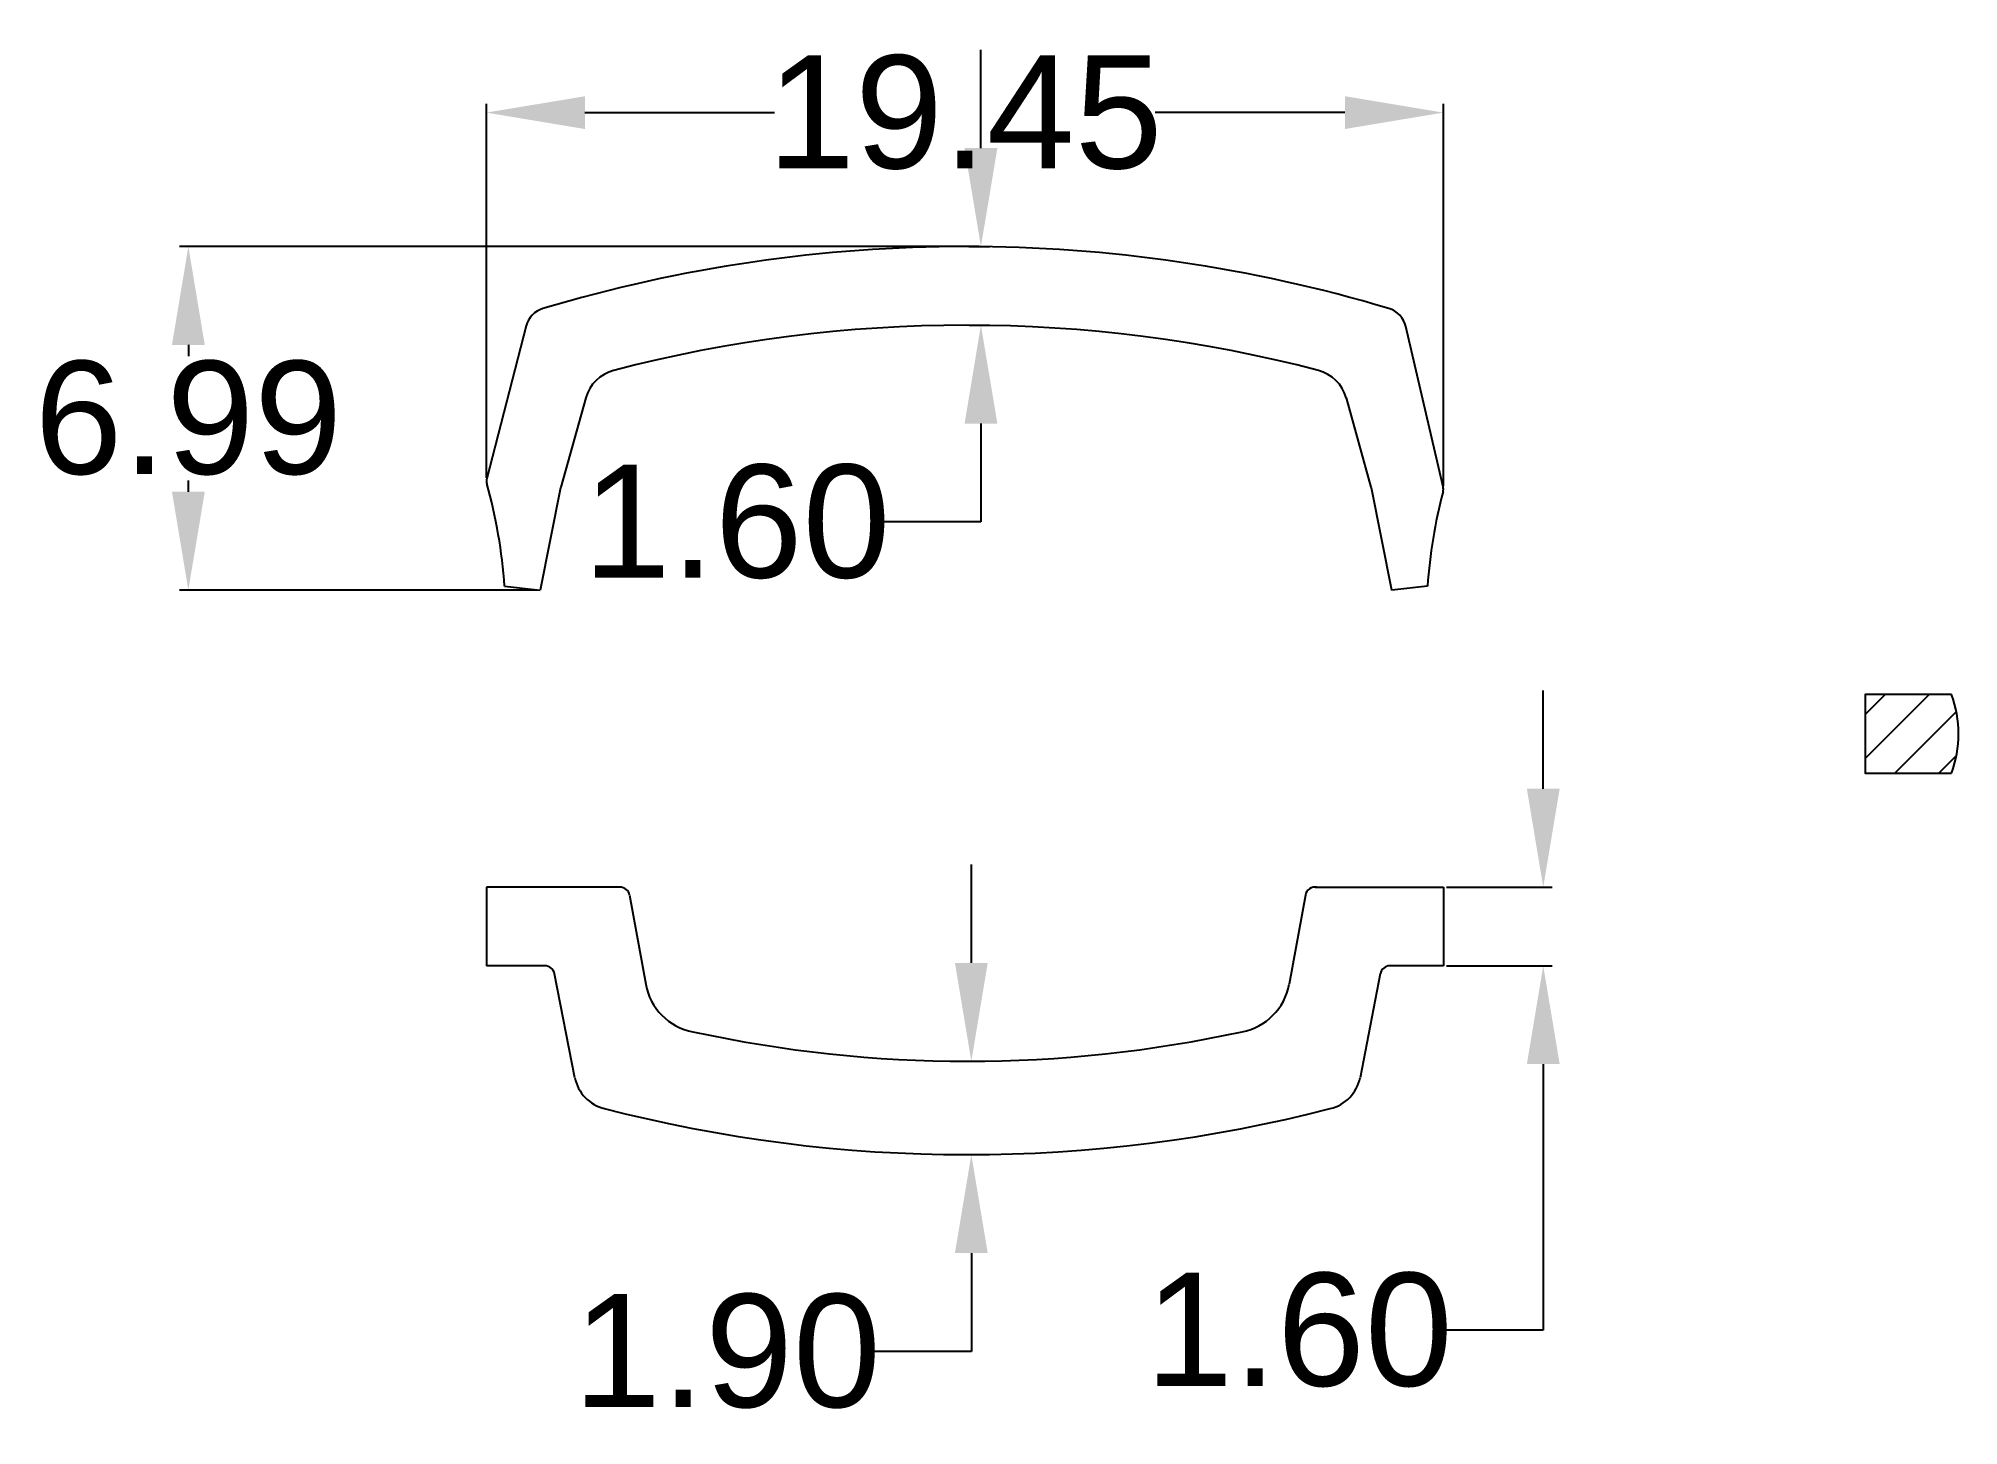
# Model space of a CAD drawing. Header units: millimetres. Extents: x 2697.4 to 2736.5, y 1308.6 to 1336.8.
import ezdxf

# ---------------------------------------------------------------- set-up
doc = ezdxf.new("R2010")
doc.units = ezdxf.units.MM
doc.styles.get("Standard").update_dxf_attribs({"font": 'arial.ttf'})
doc.dimstyles.new('Standard$0', dxfattribs={"dimtxt": 2.3, "dimasz": 2, "dimexe": 1, "dimexo": 1, "dimgap": 1, "dimtad": 0, "dimtih": 1, "dimtoh": 1, "dimdec": 1, "dimzin": 0, "dimdsep": 46, "dimtxsty": 'Standard', "dimcen": 0, "dimclrd": 4, "dimclre": 4, "dimclrt": 4, "dimadec": 1, "dimazin": 0, "dimtfac": 1, "dimtdec": 1, "dimtofl": 0, "dimtmove": 0, "dimatfit": 0, "dimfxl": 1, "dimtolj": 1, "dimtzin": 0, "dimarcsym": 0})

# ---------------------------------------------------------------- blocks, each defined once
blk = doc.blocks.new('*D7')
at = {"color": 0, "lineweight": -2, "transparency": 16777216}
for p, q in [((2706.553, 1327.863), (2706.553, 1335.469)), ((2726.005, 1327.697), (2726.005, 1335.469)), ((2708.553, 1335.289), (2712.408, 1335.289)), ((2724.005, 1335.289), (2720.15, 1335.289))]:
    blk.add_line(p, q, dxfattribs=at)
at = {"color": 0, "transparency": 16777216}
for points in [[(2708.553, 1335.622), (2708.553, 1334.955), (2706.553, 1335.289)], [(2724.005, 1335.622), (2724.005, 1334.955), (2726.005, 1335.289)]]:
    blk.add_solid(points, dxfattribs=at)
at = {"layer": 'Defpoints', "color": 0, "transparency": 16777216}
for p in [(2726.005, 1335.289), (2706.553, 1327.801), (2726.005, 1327.634)]:
    blk.add_point(p, dxfattribs=at)
at = {"color": 0, "lineweight": 9, "transparency": 16777216, "insert": (2716.279, 1335.289), "char_height": 2.3, "attachment_point": 5}
blk.add_mtext('\\A1;19.45', dxfattribs=at)
blk = doc.blocks.new('*D8')
at = {"color": 0, "lineweight": -2, "transparency": 16777216}
for p, q in [((2716.605, 1334.566), (2716.605, 1336.566)), ((2716.361, 1332.566), (2716.785, 1332.566)), ((2716.364, 1330.966), (2716.785, 1330.966)), ((2716.605, 1328.966), (2716.605, 1326.966)), ((2716.605, 1326.966), (2714.605, 1326.966))]:
    blk.add_line(p, q, dxfattribs=at)
at = {"color": 0, "transparency": 16777216}
for points in [[(2716.272, 1334.566), (2716.939, 1334.566), (2716.605, 1332.566)], [(2716.272, 1328.966), (2716.939, 1328.966), (2716.605, 1330.966)]]:
    blk.add_solid(points, dxfattribs=at)
at = {"layer": 'Defpoints', "color": 0, "transparency": 16777216}
for p in [(2716.299, 1332.566), (2716.302, 1330.966), (2716.605, 1330.966)]:
    blk.add_point(p, dxfattribs=at)
at = {"color": 0, "lineweight": 9, "transparency": 16777216, "insert": (2711.64, 1326.966), "char_height": 2.3, "attachment_point": 5}
blk.add_mtext('\\A1;1.60', dxfattribs=at)
blk = doc.blocks.new('*D9')
at = {"color": 0, "lineweight": -2, "transparency": 16777216}
for p, q in [((2716.41, 1318), (2716.41, 1320)), ((2716.393, 1316), (2716.59, 1316)), ((2716.374, 1314.1), (2716.59, 1314.1)), ((2716.41, 1312.1), (2716.41, 1310.1)), ((2716.41, 1310.1), (2714.41, 1310.1))]:
    blk.add_line(p, q, dxfattribs=at)
at = {"color": 0, "transparency": 16777216}
for points in [[(2716.076, 1318), (2716.743, 1318), (2716.41, 1316)], [(2716.076, 1312.1), (2716.743, 1312.1), (2716.41, 1314.1)]]:
    blk.add_solid(points, dxfattribs=at)
at = {"layer": 'Defpoints', "color": 0, "transparency": 16777216}
for p in [(2716.331, 1316), (2716.312, 1314.1), (2716.41, 1314.1)]:
    blk.add_point(p, dxfattribs=at)
at = {"color": 0, "lineweight": 9, "transparency": 16777216, "insert": (2711.445, 1310.1), "char_height": 2.3, "attachment_point": 5}
blk.add_mtext('\\A1;1.90', dxfattribs=at)
blk = doc.blocks.new('*D10')
at = {"color": 0, "lineweight": -2, "transparency": 16777216}
for p, q in [((2716.236, 1332.566), (2700.313, 1332.566)), ((2700.493, 1330.566), (2700.493, 1330.338)), ((2700.493, 1327.581), (2700.493, 1327.81)), ((2707.581, 1325.581), (2700.313, 1325.581))]:
    blk.add_line(p, q, dxfattribs=at)
at = {"color": 0, "transparency": 16777216}
for points in [[(2700.16, 1330.566), (2700.827, 1330.566), (2700.493, 1332.566)], [(2700.16, 1327.581), (2700.827, 1327.581), (2700.493, 1325.581)]]:
    blk.add_solid(points, dxfattribs=at)
at = {"layer": 'Defpoints', "color": 0, "transparency": 16777216}
for p in [(2700.493, 1332.566), (2716.299, 1332.566), (2707.644, 1325.581)]:
    blk.add_point(p, dxfattribs=at)
at = {"color": 0, "lineweight": 9, "transparency": 16777216, "insert": (2700.493, 1329.074), "char_height": 2.3, "attachment_point": 5}
blk.add_mtext('\\A1;6.99', dxfattribs=at)
blk = doc.blocks.new('*D11')
at = {"color": 0, "lineweight": -2, "transparency": 16777216}
for p, q in [((2728.036, 1321.541), (2728.036, 1323.541)), ((2726.067, 1319.541), (2728.216, 1319.541)), ((2726.067, 1317.941), (2728.216, 1317.941)), ((2728.036, 1315.941), (2728.036, 1310.531)), ((2728.036, 1310.531), (2726.036, 1310.531))]:
    blk.add_line(p, q, dxfattribs=at)
at = {"color": 0, "transparency": 16777216}
for points in [[(2727.703, 1321.541), (2728.37, 1321.541), (2728.036, 1319.541)], [(2727.703, 1315.941), (2728.37, 1315.941), (2728.036, 1317.941)]]:
    blk.add_solid(points, dxfattribs=at)
at = {"layer": 'Defpoints', "color": 0, "transparency": 16777216}
for p in [(2726.005, 1319.541), (2726.005, 1317.941), (2728.036, 1317.941)]:
    blk.add_point(p, dxfattribs=at)
at = {"color": 0, "lineweight": 9, "transparency": 16777216, "insert": (2723.071, 1310.531), "char_height": 2.3, "attachment_point": 5}
blk.add_mtext('\\A1;1.60', dxfattribs=at)

msp = doc.modelspace()

# ---------------------------------------------------------------- hatches: boundary and pattern name
at = {"ltscale": 0.5}
h = msp.add_hatch(dxfattribs=at)
h.set_pattern_fill('ANSI31', color=1, scale=0.1998)
h.set_pattern_definition([(45, (2565.279, 954.58857), (-0.4485638, 0.4485638), [])])
h.paths.add_polyline_path([(2734.581, 1323.456), (2734.581, 1321.858), (2736.337, 1321.858, 0.177604), (2736.337, 1323.456)])

# ---------------------------------------------------------------- linework, layer by layer
for p, q in [((2707.36, 1330.95), (2706.56, 1327.851)), ((2726, 1327.68), (2725.241, 1330.94)), ((2708.571, 1329.488), (2708.063, 1327.673)), ((2724.541, 1327.673), (2724.033, 1329.488)), ((2708.059, 1327.658), (2707.644, 1325.581)), ((2709.265, 1319.541), (2706.553, 1319.541)), ((2706.553, 1319.541), (2706.553, 1317.941)), ((2709.462, 1319.376), (2709.791, 1317.565)), ((2723.2, 1319.376), (2722.871, 1317.565)), ((2723.397, 1319.541), (2726.005, 1319.541)), ((2726.005, 1319.541), (2726.005, 1317.941)), ((2707.741, 1317.941), (2706.553, 1317.941)), ((2726.005, 1317.941), (2724.921, 1317.941)), ((2708.35, 1315.664), (2707.938, 1317.779)), ((2724.724, 1317.779), (2724.312, 1315.664))]:
    msp.add_line(p, q)
for points in [[(2725.683, 1325.658), (2724.96, 1325.581), (2724.544, 1327.658)], [(2706.92, 1325.658), (2707.644, 1325.581)], [(2736.337, 1323.456), (2734.581, 1323.456), (2734.581, 1321.858), (2736.337, 1321.858)]]:
    msp.add_lwpolyline(points)
for centre, radius, start, end in [((2716.302, 1302.624), 29.942, 73.317, 106.6945), ((2707.844, 1330.825), 0.5, 106.6945, 165.5292), ((2724.754, 1330.827), 0.5, 13.0996, 73.317), ((2716.302, 1302.624), 28.342, 75.3615, 104.6385), ((2709.341, 1329.272), 0.8, 104.6385, 164.3578), ((2723.262, 1329.272), 0.8, 15.6422, 75.3615), ((2706.753, 1327.801), 0.2, 165.5292, 195.6603), ((2696.636, 1324.964), 10.307, 3.858, 15.6603), ((2708.255, 1327.619), 0.2, 164.3578, 168.6901), ((2724.348, 1327.619), 0.2, 11.3099, 15.6422), ((2735.967, 1324.964), 10.307, 165.2789, 176.142), ((2725.805, 1327.634), 0.2, 345.2789, 13.0996), ((2734.158, 1322.657), 2.321, 339.8582, 20.1418), ((2709.265, 1319.341), 0.2, 10.3048, 90), ((2723.397, 1319.341), 0.2, 79.3803, 169.6952), ((2707.741, 1317.741), 0.2, 11.0409, 90), ((2724.921, 1317.741), 0.2, 90, 168.9591), ((2710.972, 1317.779), 1.2, 190.3048, 259.2234), ((2721.69, 1317.779), 1.2, 280.7766, 349.6952), ((2716.331, 1342.287), 26.287, 257.7361, 282.2639), ((2709.136, 1315.817), 0.8, 191.0409, 256.9216), ((2723.526, 1315.817), 0.8, 283.0784, 348.9591), ((2716.331, 1343.585), 29.485, 255.4382, 284.4882)]:
    msp.add_arc(centre, radius, start, end)

# ---------------------------------------------------------------- dimensions: what is measured, and where the dimension line sits
at = {"color": 3, "lineweight": 9}
dim = msp.add_linear_dim(base=(2726.005, 1335.289), p1=(2706.553, 1327.801), p2=(2726.005, 1327.634), dimstyle='Standard$0', override={"dimexe": 0.18, "dimexo": 0.0625, "dimgap": 0.09, "dimdec": 2, "dimcen": 0.09, "dimclrd": 0, "dimclre": 0, "dimclrt": 0, "dimtdec": 2, "dimatfit": 3, "dimfxl": 1.25}, dxfattribs=at)
dim.commit()
dim.dimension.update_dxf_attribs({"geometry": '*D7', "text_midpoint": (2716.279, 1335.289)})
for base, p1, p2, picture, middle in [((2716.605, 1330.966), (2716.299, 1332.566), (2716.302, 1330.966), '*D8', (2711.64, 1326.966)), ((2700.4933, 1332.5665), (2707.6437, 1325.5814), (2716.2987, 1332.5665), '*D10', (2700.4933, 1329.0739)), ((2716.41, 1314.1), (2716.331, 1316), (2716.312, 1314.1), '*D9', (2711.445, 1310.1))]:
    dim = msp.add_linear_dim(base=base, p1=p1, p2=p2, angle=90, dimstyle='Standard$0', override={"dimexe": 0.18, "dimexo": 0.0625, "dimgap": 0.09, "dimdec": 2, "dimcen": 0.09, "dimclrd": 0, "dimclre": 0, "dimclrt": 0, "dimtdec": 2, "dimatfit": 3, "dimfxl": 1.25}, dxfattribs=at)
    dim.commit()
    dim.dimension.update_dxf_attribs({"geometry": picture, "text_midpoint": middle})
dim = msp.add_linear_dim(base=(2728.036, 1317.941), p1=(2726.005, 1319.541), p2=(2726.005, 1317.941), angle=90, dimstyle='Standard$0', override={"dimexe": 0.18, "dimexo": 0.0625, "dimgap": 0.09, "dimdec": 2, "dimcen": 0.09, "dimclrd": 0, "dimclre": 0, "dimclrt": 0, "dimtdec": 2, "dimatfit": 3, "dimfxl": 1.25}, dxfattribs=at)
dim.commit()
dim.dimension.update_dxf_attribs({"geometry": '*D11', "text_midpoint": (2723.071, 1310.531), "dimtype": 160})

doc.saveas('drawing.dxf')
